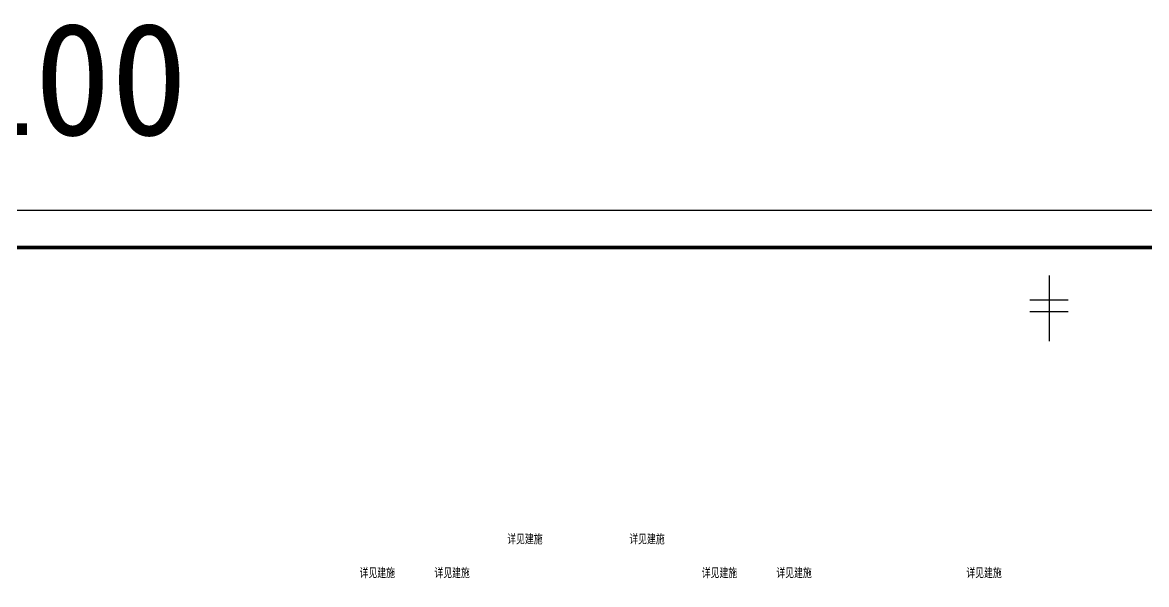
# Model space of a CAD drawing. Extents: x -518115 to 790560, y -210384 to 1628073.
# Drawn here: x 418241 to 448217, y 151420 to 166398 of the extents above; entities that cross this region are included whole.
import ezdxf

# ---------------------------------------------------------------- set-up
doc = ezdxf.new("R2010")
doc.units = 0
doc.header["$LTSCALE"] = 1000
doc.header["$MEASUREMENT"] = 0
doc.layers.add('PUB_TEXT', color=4, linetype='Continuous')
doc.layers.add('图框', color=140, linetype='Continuous')
doc.layers.add('yichutu', color=7, linetype='Continuous', true_color=0xffffff, plot=False)
doc.styles.add('_TCH_AXIS', font='COMPLEX', dxfattribs={"bigfont": 'GBCBIG'})
doc.styles.add('_TCH_LABEL', font='')
doc.styles.get('_TCH_LABEL').set_extended_font_data('SimHei')

# ---------------------------------------------------------------- blocks, each defined once
blk = doc.blocks.new('yct-841-594-84100-59399.9999999999-100-1000.0')
at = {"layer": 'yichutu', "color": 7, "true_color": 0xffffff}
blk.add_lwpolyline([(0, 0), (0, 59400), (84100, 59400), (84100, 0)], close=True, dxfattribs=at)
at = {"layer": 'yichutu', "color": 7, "true_color": 0xffffff, "style": '_TCH_LABEL'}
blk.add_text('A1 1:100', height=3000, dxfattribs=at).set_placement((0, 61400))
blk = doc.blocks.new('TK')
at = {"layer": '图框'}
blk.add_lwpolyline([(465375, 548714), (549475, 548714), (549475, 489314), (465375, 489314)], close=True, dxfattribs=at)
blk.add_lwpolyline([(465375, 548714), (549475, 548714), (549475, 489314), (465375, 489314)], close=True, dxfattribs=at)
at = {"layer": '图框', "const_width": 100}
blk.add_lwpolyline([(548475, 490314), (548475, 547714), (467875, 547714), (467875, 490314)], close=True, dxfattribs=at)

msp = doc.modelspace()

# ---------------------------------------------------------------- linework, layer by layer
for p, q in [((445616.6, 159659.8), (445616.6, 157908.7)), ((445616.6, 159659.8), (445616.6, 157908.7)), ((445109.2, 159003.1), (446124, 159003.1)), ((445109.2, 159003.1), (446124, 159003.1)), ((445109.2, 158699.8), (446124, 158699.8)), ((445109.2, 158699.8), (446124, 158699.8))]:
    msp.add_line(p, q)

# ---------------------------------------------------------------- block references
msp.add_blockref('TK', (-59060.9, -387315.2))
at = {"layer": 'yichutu'}
msp.add_blockref('yct-841-594-84100-59399.9999999999-100-1000.0', (406314.1, 101998.4), dxfattribs=at)

# ---------------------------------------------------------------- texts
at = {"layer": 'PUB_TEXT', "style": '_TCH_AXIS'}
for p in [(431166, 152492.3), (434422.2, 152492.3), (427228.9, 151592.3), (429225.8, 151592.3), (436356.2, 151592.3), (438344.9, 151592.3), (443411.5, 151592.3)]:
    msp.add_text('详见建施', height=236.31, dxfattribs=at).set_placement(p)

doc.saveas('drawing.dxf')
